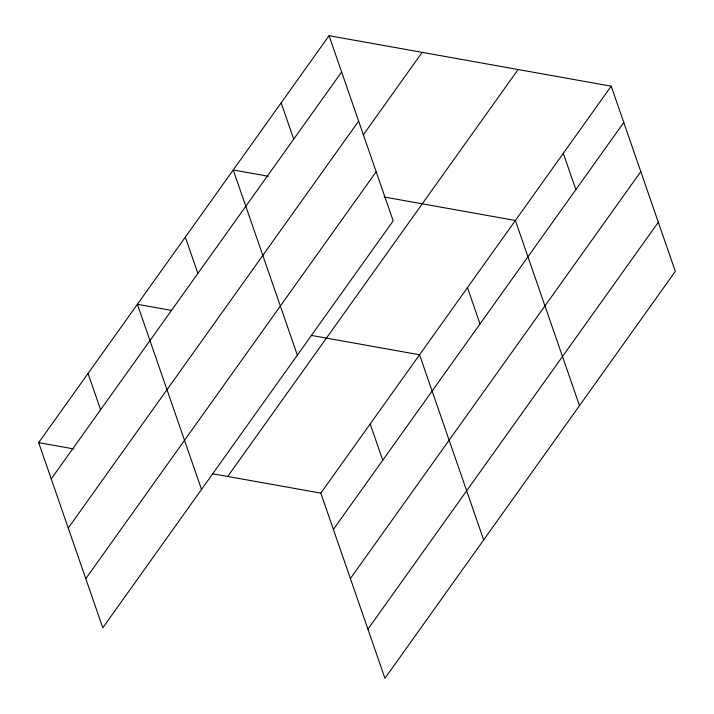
<?xml version="1.0" encoding="UTF-8"?>
<svg xmlns="http://www.w3.org/2000/svg" width="714" height="714" viewBox="0 0 714 714"><rect width="100%" height="100%" fill="white"/><g stroke="black" fill="none" stroke-linecap="round" stroke-linejoin="round"><path stroke-width="1.07" d="M329.065 35.7L393.182 220.876L102.789 627.811L38.672 442.635L329.065 35.7L611.211 86.189L675.328 271.365L384.935 678.3L320.818 493.124L611.211 86.189M51.238 478.933L341.631 71.998M68.249 528.065L358.642 121.13M363.248 134.928L422.17 52.363M85.778 578.679L376.171 171.744M227.704 476.461L518.096 69.526M333.384 529.422L623.777 122.487M350.396 578.554L640.788 171.619M367.924 629.168L658.317 222.232M268.286 176.26L233.237 169.986L297.354 355.161M384.114 196.993L515.374 220.483L579.5 405.65M171.36 310.358L137.4 304.28L201.526 489.447M311.179 335.375L419.546 354.769L483.673 539.945M38.672 442.635L73.72 448.91M212.442 473.73L320.818 493.124M563.292 153.34L575.859 189.638M467.465 287.626L480.031 323.924M281.146 102.843L293.722 139.141M370.182 423.946L382.749 460.244M185.319 237.128L197.885 273.435M88.036 373.458L100.603 409.756"/></g></svg>
